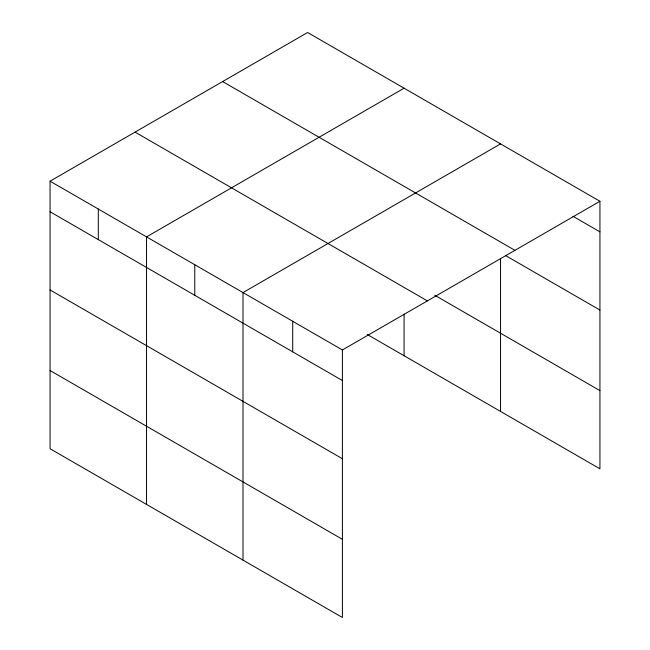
<?xml version="1.0" encoding="UTF-8"?>
<svg xmlns="http://www.w3.org/2000/svg" width="650" height="650" viewBox="0 0 650 650"><rect width="100%" height="100%" fill="white"/><g stroke="black" fill="none" stroke-linecap="round" stroke-linejoin="round"><path stroke-width="0.97" d="M50.066 181.188L342.396 349.96L342.396 617.5L50.066 448.727L50.066 181.188L307.604 32.5L599.934 201.273L599.934 468.812L367.242 334.466M404.072 88.197L146.534 236.884L146.534 504.424M500.541 143.894L243.002 292.581L243.002 560.113M342.396 349.96L599.934 201.273M572.902 216.247L599.934 231.847M222.617 81.567L514.946 250.339M505.773 255.686L599.934 310.05M434.769 295.254L599.934 390.618M135.054 132.121L427.383 300.893M50.066 211.762L342.396 380.534M50.066 289.957L342.396 458.738M50.066 370.524L342.396 539.305M500.541 258.708L500.541 411.426M404.072 314.096L404.072 355.737M292.703 321.271L292.703 351.845M194.773 264.729L194.773 295.303M98.304 209.032L98.304 239.606"/></g></svg>
